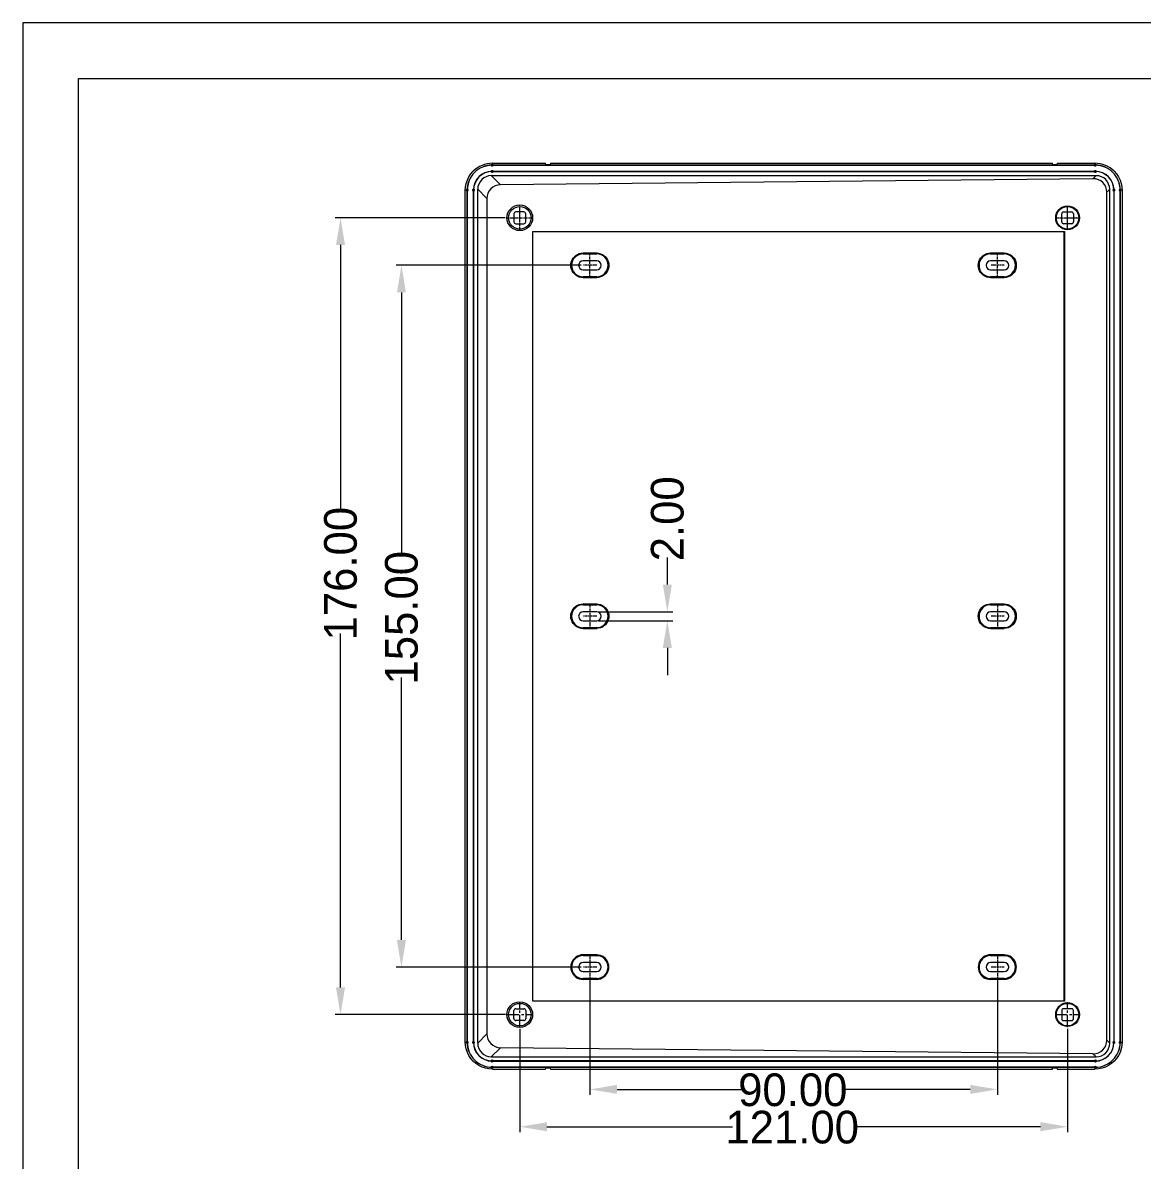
# Model space of a CAD drawing. Header units: millimetres. Extents: x 0 to 260, y 22 to 203.
# Drawn here: x 0.1 to 90.1, y 111.4 to 202.8 of the extents above; entities that cross this region are included whole.
import ezdxf

# ---------------------------------------------------------------- set-up
doc = ezdxf.new("R2010")
doc.units = ezdxf.units.MM

msp = doc.modelspace()

# ---------------------------------------------------------------- hatches: boundary and pattern name
h = msp.add_hatch(color=7)
edge = h.paths.add_edge_path()
edge.add_arc((37.84092, 191.339999), 0.126735, 0, 360)
h = msp.add_hatch(color=7)
edge = h.paths.add_edge_path()
edge.add_arc((86.313927, 191.339823), 0.126735, 0, 360)
h = msp.add_hatch(color=7)
edge = h.paths.add_edge_path()
edge.add_arc((37.838133, 190.835739), 0.131258, 0, 360)
h = msp.add_hatch(color=7)
edge = h.paths.add_edge_path()
edge.add_arc((86.316714, 190.835739), 0.131258, 0, 360)
h = msp.add_hatch(color=7)
edge = h.paths.add_edge_path()
edge.add_arc((35.841305, 189.340384), 0.126647, 0, 360)
h = msp.add_hatch(color=7)
edge = h.paths.add_edge_path()
edge.add_arc((36.345566, 189.343136), 0.128235, 0, 360)
h = msp.add_hatch(color=7)
edge = h.paths.add_edge_path()
edge.add_arc((87.809423, 189.343312), 0.128235, 0, 360)
h = msp.add_hatch(color=7)
edge = h.paths.add_edge_path()
edge.add_arc((88.313542, 189.340384), 0.126647, 0, 360)
at = {"true_color": 0xff00ff}
h = msp.add_hatch(color=6, dxfattribs=at)
h.dxf.hatch_style = 2
h.paths.add_polyline_path([(25.298717, 184.930486), (25.662431, 187.113122), (26.026498, 184.930486)])
h = msp.add_hatch(color=6, dxfattribs=at)
h.dxf.hatch_style = 2
h.paths.add_polyline_path([(30.19298, 181.110749), (30.556694, 183.293385), (30.920408, 181.110749)])
h = msp.add_hatch(color=6, dxfattribs=at)
h.dxf.hatch_style = 2
h.paths.add_polyline_path([(51.559989, 157.646017), (51.923703, 155.463381), (52.28777, 157.646017)])
h = msp.add_hatch(color=6, dxfattribs=at)
h.dxf.hatch_style = 2
h.paths.add_polyline_path([(51.559989, 152.552964), (51.923703, 154.735601), (52.28777, 152.552964)])
h = msp.add_hatch(color=6, dxfattribs=at)
h.dxf.hatch_style = 2
h.paths.add_polyline_path([(30.19298, 129.088233), (30.556694, 126.905597), (30.920408, 129.088233)])
h = msp.add_hatch(color=6, dxfattribs=at)
h.dxf.hatch_style = 2
h.paths.add_polyline_path([(25.298717, 125.268496), (25.662431, 123.08586), (26.026498, 125.268496)])
h = msp.add_hatch(color=7)
edge = h.paths.add_edge_path()
edge.add_arc((35.841305, 120.858598), 0.126647, 0, 360)
h = msp.add_hatch(color=7)
edge = h.paths.add_edge_path()
edge.add_arc((36.345424, 120.855669), 0.128235, 0, 360)
h = msp.add_hatch(color=7)
edge = h.paths.add_edge_path()
edge.add_arc((87.809317, 120.855846), 0.128235, 0, 360)
h = msp.add_hatch(color=7)
edge = h.paths.add_edge_path()
edge.add_arc((88.313578, 120.858598), 0.126647, 0, 360)
h = msp.add_hatch(color=7)
edge = h.paths.add_edge_path()
edge.add_arc((37.838133, 119.363243), 0.131258, 0, 360)
h = msp.add_hatch(color=7)
edge = h.paths.add_edge_path()
edge.add_arc((37.84092, 118.859159), 0.126735, 0, 360)
h = msp.add_hatch(color=7)
edge = h.paths.add_edge_path()
edge.add_arc((86.316714, 119.363243), 0.131258, 0, 360)
h = msp.add_hatch(color=7)
edge = h.paths.add_edge_path()
edge.add_arc((86.313927, 118.858982), 0.126735, 0, 360)
h = msp.add_hatch(color=6, dxfattribs=at)
h.dxf.hatch_style = 2
h.paths.add_polyline_path([(47.889407, 117.442439), (45.706771, 117.078725), (47.889407, 116.714658)])
h = msp.add_hatch(color=6, dxfattribs=at)
h.dxf.hatch_style = 2
h.paths.add_polyline_path([(76.26544, 117.442439), (78.448076, 117.078725), (76.26544, 116.714658)])
h = msp.add_hatch(color=6, dxfattribs=at)
h.dxf.hatch_style = 2
h.paths.add_polyline_path([(42.250642, 114.442275), (40.068006, 114.078561), (42.250642, 113.714495)])
h = msp.add_hatch(color=6, dxfattribs=at)
h.dxf.hatch_style = 2
h.paths.add_polyline_path([(81.904205, 114.442275), (84.086841, 114.078561), (81.904205, 113.714495)])

# ---------------------------------------------------------------- linework, layer by layer
at = {"color": 7, "lineweight": 0}
for points in [[(0.128058, 22.287794), (259.869517, 22.287794), (259.869517, 202.784781), (0.128058, 202.784781)], [(4.604456, 198.308031), (255.392767, 198.308031), (255.392767, 26.763839), (4.604456, 26.763839)]]:
    msp.add_lwpolyline(points, close=True, dxfattribs=at)
for points in [[(37.837639, 191.343174), (37.63316, 191.332853), (37.434595, 191.30256), (37.242951, 191.253298), (37.059229, 191.186072), (36.884436, 191.101886), (36.719574, 191.001744), (36.565648, 190.886649), (36.423662, 190.757607), (36.294619, 190.615621), (36.179525, 190.461695), (36.079383, 190.296833), (35.995197, 190.122039), (35.927971, 189.938318), (35.878709, 189.746674), (35.848416, 189.548109), (35.838095, 189.34363)], [(37.844024, 191.336648), (37.639607, 191.326331), (37.441096, 191.296049), (37.249497, 191.246807), (37.065813, 191.179607), (36.891049, 191.095452), (36.726207, 190.995348), (36.572294, 190.880296), (36.430312, 190.751301), (36.301265, 190.609367), (36.186158, 190.455496), (36.085995, 190.290692), (36.00178, 190.115959), (35.934517, 189.932301), (35.88521, 189.740721), (35.854863, 189.542222), (35.84448, 189.337809)], [(37.870201, 191.490812), (37.654605, 191.48016), (37.442689, 191.448594), (37.235883, 191.396696), (37.035617, 191.32505), (36.843321, 191.234238), (36.660426, 191.124843), (36.488363, 190.997448), (36.328562, 190.852637)], [(86.313927, 191.343174), (37.840849, 191.343174)], [(37.84092, 191.336648), (86.313998, 191.336648)], [(37.870201, 191.490812), (42.140223, 191.490812)], [(42.158849, 191.381592), (42.140505, 191.490953)], [(42.513179, 191.381592), (42.158991, 191.381592)], [(42.531594, 191.490812), (42.51325, 191.381451)], [(42.531594, 191.490812), (82.860444, 191.490812)], [(82.879001, 191.381592), (82.860656, 191.490953)], [(83.233331, 191.381592), (82.879142, 191.381592)], [(83.251781, 191.490812), (83.233436, 191.381451)], [(83.251781, 191.490812), (86.284611, 191.490812)], [(87.826321, 190.852778), (87.666519, 190.997488), (87.494456, 191.124836), (87.311562, 191.234224), (87.119266, 191.325059), (86.919, 191.396745), (86.712193, 191.448686), (86.500277, 191.480287), (86.284682, 191.490953)], [(88.310367, 189.33728), (88.300046, 189.541639), (88.269754, 189.740106), (88.220496, 189.931674), (88.153276, 190.115337), (88.069101, 190.290088), (87.968974, 190.454923), (87.853902, 190.608834), (87.724888, 190.750816), (87.58294, 190.879862), (87.42906, 190.994967), (87.264255, 191.095123), (87.08953, 191.179325), (86.90589, 191.246568), (86.714339, 191.295843), (86.515884, 191.326147), (86.311528, 191.336471)], [(88.316752, 189.343489), (88.306432, 189.548026), (88.276138, 189.746634), (88.226877, 189.938308), (88.159651, 190.122047), (88.075464, 190.296848), (87.975322, 190.461709), (87.860228, 190.615626), (87.731185, 190.757598), (87.589199, 190.886622), (87.435273, 191.001696), (87.270411, 191.101816), (87.095618, 191.185981), (86.911897, 191.253187), (86.720252, 191.302433), (86.521688, 191.332716), (86.317208, 191.343033)], [(35.690492, 189.307999), (35.708969, 189.593044), (35.764223, 189.873855), (35.855725, 190.144347), (35.981887, 190.400552), (36.140593, 190.638192), (36.328667, 190.852813)], [(37.831642, 190.842089), (37.530918, 190.81177), (37.250815, 190.724818), (36.997336, 190.587239), (36.776484, 190.405041), (36.59426, 190.18423), (36.456669, 189.930814), (36.369712, 189.650799), (36.339392, 189.350191)], [(37.844377, 190.82953), (37.543537, 190.799209), (37.263347, 190.712248), (37.009805, 190.574643), (36.78891, 190.392394), (36.606661, 190.171499), (36.469057, 189.917957), (36.382095, 189.637767), (36.351774, 189.336927)], [(37.78063, 190.497919), (37.559377, 190.475649), (37.353367, 190.411769), (37.166993, 190.310674), (37.004651, 190.176759), (36.870736, 190.014417), (36.769641, 189.828043), (36.705761, 189.622033), (36.683491, 189.40078)], [(37.78063, 190.497919), (38.509822, 189.768727)], [(37.78063, 190.497919), (86.374358, 190.497919)], [(86.323064, 190.842089), (37.831642, 190.842089)], [(37.844377, 190.82953), (86.310399, 190.82953)], [(86.127026, 190.250586), (38.509787, 189.768692)], [(86.127026, 190.250586), (86.374323, 190.497883)], [(87.235489, 189.164524), (87.21298, 189.385554), (87.148419, 189.590923), (87.046254, 189.776282), (86.910933, 189.937284), (86.746905, 190.069579), (86.558618, 190.168817), (86.350521, 190.230649), (86.127061, 190.250727)], [(87.803073, 189.336927), (87.772767, 189.637767), (87.68584, 189.917957), (87.548279, 190.171499), (87.366069, 190.392394), (87.145197, 190.574643), (86.891649, 190.712248), (86.611411, 190.799209), (86.31047, 190.82953)], [(87.815667, 189.349521), (87.785363, 189.650246), (87.698446, 189.930353), (87.56091, 190.183845), (87.378752, 190.404724), (87.157964, 190.586989), (86.904541, 190.724643), (86.624478, 190.811688), (86.32377, 190.842124)], [(87.471497, 189.400674), (87.449227, 189.621927), (87.385348, 189.827937), (87.284253, 190.014311), (87.150337, 190.176653), (86.987995, 190.310568), (86.801622, 190.411663), (86.595611, 190.475543), (86.374358, 190.497813)], [(87.826321, 190.852778), (88.014087, 190.638157), (88.172749, 190.400517), (88.299087, 190.144312), (88.390765, 189.873819), (88.446019, 189.593008), (88.464496, 189.307964)], [(35.690492, 120.887878), (35.690492, 189.311245)], [(35.83813, 189.340384), (35.83813, 120.858456)], [(35.84448, 120.858598), (35.84448, 189.340525)], [(36.339216, 189.343136), (36.339216, 120.855564)], [(36.351774, 120.855669), (36.351774, 189.343242)], [(36.683386, 120.798308), (36.683386, 189.400533)], [(37.423549, 188.660476), (36.683421, 189.400603)], [(38.509787, 189.768762), (38.290725, 189.744199), (38.086762, 189.67822), (37.902245, 189.575248), (37.741525, 189.439709), (37.608949, 189.276024), (37.508868, 189.088618), (37.44563, 188.881913), (37.423584, 188.660334)], [(87.471497, 189.400674), (87.235489, 189.164666)], [(87.471497, 120.798308), (87.471497, 189.400533)], [(87.803073, 189.343312), (87.803073, 120.85574)], [(87.815667, 120.855846), (87.815667, 189.343418)], [(88.310367, 189.340384), (88.310367, 120.858456)], [(88.316752, 120.858598), (88.316752, 189.340525)], [(88.464355, 189.311104), (88.464355, 120.887737)], [(37.423549, 188.660476), (37.423549, 121.538506)], [(87.235489, 121.034457), (87.235489, 189.164666)], [(39.595672, 187.441628), (39.594261, 186.786873)], [(39.741087, 187.586832), (39.684444, 187.575377), (39.638252, 187.544146), (39.607142, 187.497832), (39.595743, 187.441134)], [(40.39616, 187.585632), (39.741404, 187.586691)], [(40.54154, 187.440076), (40.530085, 187.496774), (40.498854, 187.543087), (40.452541, 187.574319), (40.395842, 187.585773)], [(40.540164, 186.784968), (40.541575, 187.439723)], [(83.758899, 187.585632), (83.702201, 187.574178), (83.655888, 187.542946), (83.624656, 187.496633), (83.613202, 187.439935)], [(83.614719, 186.785321), (83.613308, 187.440076)], [(83.758899, 187.585632), (84.413654, 187.586691)], [(84.559175, 187.441276), (84.547727, 187.497974), (84.516533, 187.544287), (84.470325, 187.575519), (84.413831, 187.586973)], [(84.559175, 187.441276), (84.560586, 186.78652)], [(39.594296, 186.78652), (39.60575, 186.729822), (39.636982, 186.683509), (39.683295, 186.652277), (39.739993, 186.640823)], [(39.739676, 186.640964), (40.394431, 186.639906)], [(40.394784, 186.639764), (40.451427, 186.651219), (40.497619, 186.682451), (40.528729, 186.728764), (40.540129, 186.785462)], [(83.614719, 186.785321), (83.626167, 186.728623), (83.657361, 186.682309), (83.703569, 186.651078), (83.760063, 186.639623)], [(84.414995, 186.640964), (83.760239, 186.639906)], [(84.414995, 186.640964), (84.471693, 186.652418), (84.518006, 186.68365), (84.549238, 186.729963), (84.560692, 186.786661)], [(41.10669, 186.021909), (83.825962, 186.021909)], [(41.10669, 124.177072), (41.10669, 186.021839)], [(83.791425, 186.021909), (83.791425, 124.177143)], [(83.825891, 186.021909), (83.825891, 124.177143)], [(45.152275, 182.308429), (44.998684, 182.319321), (44.848533, 182.354291), (44.703541, 182.414483), (44.570191, 182.497166), (44.453246, 182.597928), (44.353233, 182.715888), (44.273329, 182.847209), (44.214591, 182.989643), (44.178696, 183.139486), (44.166614, 183.293032), (44.17852, 183.446358), (44.214239, 183.595716), (44.272447, 183.737841), (44.351822, 183.869118), (44.451526, 183.987431), (44.568428, 184.088546), (44.702263, 184.171758), (44.847475, 184.232479), (44.998287, 184.267625), (45.152275, 184.278693)], [(45.161059, 184.216499), (44.974904, 184.199023), (44.801259, 184.146412), (44.643869, 184.062356), (44.50648, 183.950548), (44.392837, 183.81468), (44.306686, 183.658443), (44.251773, 183.485529), (44.231842, 183.299629), (44.249318, 183.11359), (44.301929, 182.940027), (44.385985, 182.782687), (44.497793, 182.645315), (44.633661, 182.531655), (44.789898, 182.445455), (44.962812, 182.390459), (45.148712, 182.370412), (45.161059, 182.370412)], [(46.252483, 184.27386), (45.160988, 184.281269)], [(45.161059, 184.216499), (45.161059, 184.281057)], [(45.161059, 184.216499), (46.252553, 184.20909)], [(46.243699, 184.276436), (46.403551, 184.262148), (46.559435, 184.222461), (46.701163, 184.16143), (46.831779, 184.079233), (46.946432, 183.979397), (47.044151, 183.862627), (47.122159, 183.732849), (47.179265, 183.592752), (47.214367, 183.445203), (47.226185, 183.293949), (47.214587, 183.143181), (47.179971, 182.995852), (47.123041, 182.855932), (47.04521, 182.72633), (46.947843, 182.609296), (46.833543, 182.508666), (46.70253, 182.426292), (46.56014, 182.365086), (46.403772, 182.325089), (46.243699, 182.310758)], [(46.252483, 184.27386), (46.252483, 184.208949)], [(46.252483, 182.377856), (46.436834, 182.397743), (46.608303, 182.452287), (46.763236, 182.537778), (46.897978, 182.650509), (47.008874, 182.786772), (47.09227, 182.942857), (47.144512, 183.115058), (47.161944, 183.299664), (47.142385, 183.482438), (47.088748, 183.652657), (47.004626, 183.806728), (46.893612, 183.941059), (46.759298, 184.052056), (46.605277, 184.136128), (46.435141, 184.189682), (46.252483, 184.209126)], [(77.893792, 182.308429), (77.740201, 182.319454), (77.59005, 182.354291), (77.445059, 182.414483), (77.311709, 182.497166), (77.19463, 182.59806), (77.09475, 182.715888), (77.014714, 182.847342), (76.956109, 182.989643), (76.920213, 183.139486), (76.908131, 183.293032), (76.919993, 183.446358), (76.955403, 183.595716), (77.013744, 183.737841), (77.092986, 183.869118), (77.192867, 183.987299), (77.309945, 184.088546), (77.443647, 184.171758), (77.588992, 184.232479), (77.739672, 184.267625), (77.893792, 184.278693)], [(77.9024, 184.216499), (77.716259, 184.199023), (77.542649, 184.146412), (77.385303, 184.062356), (77.247953, 183.950548), (77.134333, 183.81468), (77.048176, 183.658443), (76.993215, 183.485529), (76.973183, 183.299629), (76.990659, 183.113591), (77.04327, 182.940033), (77.127326, 182.782706), (77.239133, 182.645359), (77.375002, 182.531741), (77.531239, 182.445604), (77.704153, 182.390695), (77.890052, 182.370765), (77.9024, 182.370765)], [(78.993788, 184.273684), (77.902294, 184.281092)], [(77.9024, 184.216499), (77.9024, 184.281057)], [(77.9024, 184.216499), (78.993894, 184.20909)], [(78.985004, 184.276259), (79.144857, 184.261972), (79.30074, 184.222284), (79.442733, 184.161298), (79.573085, 184.079409), (79.687737, 183.979308), (79.785457, 183.862804), (79.863465, 183.732893), (79.920571, 183.592929), (79.955672, 183.445071), (79.96749, 183.293773), (79.955893, 183.143005), (79.921276, 182.995676), (79.864391, 182.855755), (79.786868, 182.726154), (79.689325, 182.609428), (79.574849, 182.508842), (79.443836, 182.426292), (79.301446, 182.364909), (79.145342, 182.324913), (78.985004, 182.310581)], [(78.993788, 184.273684), (78.993788, 184.209126)], [(78.993788, 182.377856), (79.178241, 182.397743), (79.349758, 182.452287), (79.504697, 182.537778), (79.639416, 182.650509), (79.750273, 182.786772), (79.833625, 182.942857), (79.885832, 183.115058), (79.903249, 183.299664), (79.883705, 183.482424), (79.830103, 183.652608), (79.746025, 183.806635), (79.63505, 183.940926), (79.500759, 184.051901), (79.346731, 184.135979), (79.176548, 184.189581), (78.993788, 184.209126)], [(45.161059, 183.657346), (45.019397, 183.628743), (44.903796, 183.550763), (44.825898, 183.435145), (44.797345, 183.293632), (44.825898, 183.151914), (44.903796, 183.036192), (45.019397, 182.958173), (45.161059, 182.929565)], [(46.252483, 183.657346), (45.160988, 183.657346)], [(45.161059, 182.929742), (46.252553, 182.929742)], [(46.252483, 182.929742), (46.393996, 182.958295), (46.509614, 183.036192), (46.587594, 183.151793), (46.616197, 183.293456), (46.587594, 183.435173), (46.509614, 183.550895), (46.393996, 183.628914), (46.252483, 183.657522)], [(77.9024, 183.657346), (77.760886, 183.628743), (77.645269, 183.550763), (77.567288, 183.435145), (77.538686, 183.293632), (77.567288, 183.151914), (77.645269, 183.036192), (77.760886, 182.958173), (77.9024, 182.929565)], [(78.993788, 183.657346), (77.902294, 183.657346)], [(77.9024, 182.929742), (78.993894, 182.929742)], [(78.993788, 182.929742), (79.135451, 182.958295), (79.251052, 183.036192), (79.328949, 183.151793), (79.357502, 183.293456), (79.328949, 183.435173), (79.251052, 183.550895), (79.135451, 183.628914), (78.993788, 183.657522)], [(46.252483, 182.377856), (45.160988, 182.370448)], [(45.161059, 182.305854), (45.161059, 182.370412)], [(45.161059, 182.305854), (46.252553, 182.313263)], [(46.252483, 182.377856), (46.252483, 182.313298)], [(78.993788, 182.377856), (77.902294, 182.370448)], [(77.9024, 182.305854), (77.9024, 182.370765)], [(77.9024, 182.305854), (78.993894, 182.313263)], [(78.993788, 182.377856), (78.993788, 182.313298)], [(45.152275, 154.114288), (44.998684, 154.125357), (44.848533, 154.160502), (44.703541, 154.220386), (44.570191, 154.303024), (44.453246, 154.403919), (44.353233, 154.521747), (44.273329, 154.6532), (44.214591, 154.795502), (44.178696, 154.945389), (44.166614, 155.099244), (44.17852, 155.252305), (44.214239, 155.401927), (44.272447, 155.543744), (44.351822, 155.674977), (44.451526, 155.793334), (44.568428, 155.894758), (44.702263, 155.977925), (44.847475, 156.038338), (44.998287, 156.073484), (45.152275, 156.084552)], [(45.161059, 156.022534), (44.974904, 156.005058), (44.801259, 155.952447), (44.643869, 155.868391), (44.50648, 155.756584), (44.392837, 155.620715), (44.306686, 155.464478), (44.251773, 155.291564), (44.231842, 155.105664), (44.249318, 154.919524), (44.301929, 154.745914), (44.385985, 154.588567), (44.497793, 154.451218), (44.633661, 154.337598), (44.789898, 154.251441), (44.962812, 154.19648), (45.148712, 154.176448), (45.161059, 154.176448)], [(45.161059, 155.463205), (45.019397, 155.434652), (44.903796, 155.356754), (44.825898, 155.241153), (44.797345, 155.099491), (44.825898, 154.957829), (44.903796, 154.842228), (45.019397, 154.76433), (45.161059, 154.735777)], [(46.252483, 156.079896), (45.160988, 156.087304)], [(46.252483, 155.463205), (45.160988, 155.463205)], [(45.161059, 156.022534), (45.161059, 156.087092)], [(45.161059, 156.022534), (46.252553, 156.015126)], [(46.243699, 156.082294), (46.403551, 156.068007), (46.559435, 156.028319), (46.701163, 155.967333), (46.831779, 155.885444), (46.946432, 155.785344), (47.044151, 155.668839), (47.122159, 155.538928), (47.179265, 155.398964), (47.214367, 155.251106), (47.226185, 155.099808), (47.214587, 154.94904), (47.179971, 154.801711), (47.123041, 154.661791), (47.04521, 154.532189), (46.947843, 154.415331), (46.833543, 154.314878), (46.70253, 154.232195), (46.56014, 154.170944), (46.403772, 154.130948), (46.243699, 154.116617)], [(46.252483, 156.079896), (46.252483, 156.014984)], [(46.252483, 154.183856), (46.436834, 154.203743), (46.608303, 154.258287), (46.763236, 154.343778), (46.897978, 154.456509), (47.008874, 154.592772), (47.09227, 154.748857), (47.144512, 154.921058), (47.161944, 155.105664), (47.142385, 155.288424), (47.088748, 155.458608), (47.004626, 155.612635), (46.893612, 155.746926), (46.759298, 155.857901), (46.605277, 155.941979), (46.435141, 155.995581), (46.252483, 156.015126)], [(46.252483, 154.735777), (46.393996, 154.76433), (46.509614, 154.842228), (46.587594, 154.957829), (46.616197, 155.099491), (46.587594, 155.241153), (46.509614, 155.356754), (46.393996, 155.434652), (46.252483, 155.463205)], [(77.893792, 154.114465), (77.740201, 154.125357), (77.59005, 154.160326), (77.445059, 154.220519), (77.311709, 154.303201), (77.19463, 154.403963), (77.09475, 154.521923), (77.014714, 154.653245), (76.956109, 154.795679), (76.920213, 154.945521), (76.908131, 155.099067), (76.919993, 155.252394), (76.955403, 155.401751), (77.013744, 155.543876), (77.092986, 155.675154), (77.192867, 155.793334), (77.309945, 155.894581), (77.443647, 155.977749), (77.588992, 156.038162), (77.739672, 156.07344), (77.893792, 156.084376)], [(77.9024, 156.022358), (77.716259, 156.004897), (77.542649, 155.952326), (77.385303, 155.868327), (77.247953, 155.756584), (77.134333, 155.62078), (77.048176, 155.464599), (76.993215, 155.291725), (76.973183, 155.105841), (76.990659, 154.9197), (77.04327, 154.74609), (77.127326, 154.588744), (77.239133, 154.451394), (77.375002, 154.337774), (77.531239, 154.251617), (77.704153, 154.196656), (77.890052, 154.176624), (77.9024, 154.176624)], [(77.9024, 155.463205), (77.760886, 155.434652), (77.645269, 155.356754), (77.567288, 155.241153), (77.538686, 155.099491), (77.567288, 154.957829), (77.645269, 154.842228), (77.760886, 154.76433), (77.9024, 154.735777)], [(78.993788, 156.079719), (77.902294, 156.087127)], [(78.993788, 155.463205), (77.902294, 155.463205)], [(77.9024, 156.022358), (77.9024, 156.087269)], [(77.9024, 156.022358), (78.993894, 156.014949)], [(78.985004, 156.082294), (79.144857, 156.068007), (79.30074, 156.028319), (79.442733, 155.967333), (79.573085, 155.885444), (79.687737, 155.785344), (79.785457, 155.668839), (79.863465, 155.538928), (79.920571, 155.398964), (79.955672, 155.251106), (79.96749, 155.099808), (79.955893, 154.94904), (79.921276, 154.801711), (79.864391, 154.661791), (79.786868, 154.532189), (79.689325, 154.415464), (79.574849, 154.314878), (79.443836, 154.232195), (79.301446, 154.170944), (79.145342, 154.130948), (78.985004, 154.116617)], [(78.993788, 156.079719), (78.993788, 156.015161)], [(78.993788, 154.183856), (79.178241, 154.203743), (79.349758, 154.258287), (79.504697, 154.343778), (79.639416, 154.456509), (79.750273, 154.592772), (79.833625, 154.748857), (79.885832, 154.921058), (79.903249, 155.105664), (79.883705, 155.288424), (79.830103, 155.458608), (79.746025, 155.612635), (79.63505, 155.746926), (79.500759, 155.857901), (79.346731, 155.941979), (79.176548, 155.995581), (78.993788, 156.015126)], [(78.993788, 154.735777), (79.135451, 154.76433), (79.251052, 154.842228), (79.328949, 154.957829), (79.357502, 155.099491), (79.328949, 155.241153), (79.251052, 155.356754), (79.135451, 155.434652), (78.993788, 155.463205)], [(45.161059, 154.735777), (46.252553, 154.735777)], [(77.9024, 154.735777), (78.993894, 154.735777)], [(46.252483, 154.183856), (45.160988, 154.176448)], [(45.161059, 154.111854), (45.161059, 154.176413)], [(45.161059, 154.111854), (46.252553, 154.119262)], [(46.252483, 154.183856), (46.252483, 154.118945)], [(78.993788, 154.183856), (77.902294, 154.176448)], [(77.9024, 154.111854), (77.9024, 154.176765)], [(77.9024, 154.111854), (78.993894, 154.119262)], [(78.993788, 154.183856), (78.993788, 154.119298)], [(45.152275, 127.890729), (45.00058, 127.879837), (44.852061, 127.845926), (44.707334, 127.786306), (44.573719, 127.704462), (44.455715, 127.603523), (44.354644, 127.485387), (44.273902, 127.353007), (44.214591, 127.209515), (44.178696, 127.05932), (44.166614, 126.90542), (44.178696, 126.751741), (44.214591, 126.602031), (44.273241, 126.459245), (44.353586, 126.32757), (44.454128, 126.209213), (44.571603, 126.10779), (44.705614, 126.02546), (44.851003, 125.96562), (44.999919, 125.931136), (45.152275, 125.920465)], [(45.161059, 127.828534), (44.974904, 127.810957), (44.801259, 127.758298), (44.643869, 127.674236), (44.50648, 127.562451), (44.392837, 127.426622), (44.306686, 127.270428), (44.251773, 127.097549), (44.231842, 126.911664), (44.249318, 126.725524), (44.301929, 126.551914), (44.385985, 126.394567), (44.497793, 126.257218), (44.633661, 126.143598), (44.789898, 126.057441), (44.962812, 126.00248), (45.148712, 125.982448), (45.161059, 125.982448)], [(45.161059, 127.26924), (45.019397, 127.240687), (44.903796, 127.162789), (44.825898, 127.047188), (44.797345, 126.905526), (44.825898, 126.763809), (44.903796, 126.648087), (45.019397, 126.570068), (45.161059, 126.541459)], [(46.252483, 127.885719), (45.160988, 127.893127)], [(46.252483, 127.26924), (45.160988, 127.26924)], [(45.161059, 127.828534), (45.161059, 127.893092)], [(45.161059, 127.828534), (46.252553, 127.821126)], [(47.22622, 126.90542), (47.214402, 127.056894), (47.179301, 127.204929), (47.121445, 127.346172), (47.042423, 127.476567), (46.943998, 127.593557), (46.828639, 127.693879), (46.698244, 127.774885), (46.557001, 127.83499), (46.402219, 127.874192), (46.243734, 127.888259)], [(46.252483, 127.885719), (46.252483, 127.821161)], [(46.252483, 125.989891), (46.436834, 126.009779), (46.608303, 126.064322), (46.763236, 126.149813), (46.897978, 126.262545), (47.008874, 126.398807), (47.09227, 126.554893), (47.144512, 126.727093), (47.161944, 126.9117), (47.142385, 127.094459), (47.088748, 127.264643), (47.004626, 127.41867), (46.893612, 127.552962), (46.759298, 127.663936), (46.605277, 127.748015), (46.435141, 127.801616), (46.252483, 127.821161)], [(46.252483, 126.541636), (46.393996, 126.570238), (46.509614, 126.648219), (46.587594, 126.763836), (46.616197, 126.90535), (46.587594, 127.047067), (46.509614, 127.162789), (46.393996, 127.240808), (46.252483, 127.269416)], [(77.893792, 127.890552), (77.742098, 127.879925), (77.593578, 127.845749), (77.448586, 127.786395), (77.315236, 127.704286), (77.1971, 127.603347), (77.096161, 127.485211), (77.015419, 127.353007), (76.956109, 127.209691), (76.920213, 127.05932), (76.908131, 126.905244), (76.920213, 126.75183), (76.956109, 126.601855), (77.014714, 126.4592), (77.09475, 126.327394), (77.195601, 126.209213), (77.31312, 126.107966), (77.446999, 126.02546), (77.59252, 125.965444), (77.741436, 125.931092), (77.893792, 125.920288)], [(77.9024, 127.828357), (77.716259, 127.810896), (77.542649, 127.75832), (77.385303, 127.674308), (77.247953, 127.562539), (77.134333, 127.426694), (77.048176, 127.27045), (76.993215, 127.097489), (76.973183, 126.911488), (76.990659, 126.725449), (77.04327, 126.551892), (77.127326, 126.394565), (77.239133, 126.257218), (77.375002, 126.1436), (77.531239, 126.057463), (77.704153, 126.002554), (77.890052, 125.982624), (77.9024, 125.982624)], [(77.9024, 127.26924), (77.760886, 127.240687), (77.645269, 127.162789), (77.567288, 127.047188), (77.538686, 126.905526), (77.567288, 126.763809), (77.645269, 126.648087), (77.760886, 126.570068), (77.9024, 126.541459)], [(78.993788, 127.885719), (77.902294, 127.893127)], [(78.993788, 127.26924), (77.902294, 127.26924)], [(77.9024, 127.828357), (77.9024, 127.893269)], [(77.9024, 127.828357), (78.993894, 127.820949)], [(79.967561, 126.90542), (79.955743, 127.056894), (79.920641, 127.204929), (79.862918, 127.34604), (79.783764, 127.476567), (79.685339, 127.593557), (79.56998, 127.693879), (79.439717, 127.774885), (79.298341, 127.83499), (79.14356, 127.874192), (78.985075, 127.888259)], [(78.993788, 127.885719), (78.993788, 127.821161)], [(78.993788, 125.989891), (79.178241, 126.009779), (79.349758, 126.064322), (79.504697, 126.149813), (79.639416, 126.262545), (79.750273, 126.398807), (79.833625, 126.554893), (79.885832, 126.727093), (79.903249, 126.9117), (79.883705, 127.094459), (79.830103, 127.264643), (79.746025, 127.41867), (79.63505, 127.552962), (79.500759, 127.663936), (79.346731, 127.748015), (79.176548, 127.801616), (78.993788, 127.821161)], [(78.993788, 126.541636), (79.135451, 126.570238), (79.251052, 126.648219), (79.328949, 126.763836), (79.357502, 126.90535), (79.328949, 127.047067), (79.251052, 127.162789), (79.135451, 127.240808), (78.993788, 127.269416)], [(45.161059, 126.541636), (46.252553, 126.541636)], [(46.243699, 125.922546), (46.401831, 125.936569), (46.55626, 125.975463), (46.697812, 126.035744), (46.828251, 126.116927), (46.944139, 126.217424), (47.043093, 126.334591), (47.121939, 126.465471), (47.179618, 126.606935), (47.214411, 126.754572), (47.226185, 126.905385)], [(77.9024, 126.541636), (78.993894, 126.541636)], [(78.985004, 125.922722), (79.143269, 125.936745), (79.297565, 125.975639), (79.439117, 126.035788), (79.569557, 126.117103), (79.685577, 126.217468), (79.784399, 126.334767), (79.863244, 126.465471), (79.920924, 126.606759), (79.955716, 126.754572), (79.96749, 126.905561)], [(46.252483, 125.989891), (45.160988, 125.982483)], [(45.161059, 125.917889), (45.161059, 125.982448)], [(45.161059, 125.917889), (46.252553, 125.925298)], [(46.252483, 125.989891), (46.252483, 125.92498)], [(78.993788, 125.989891), (77.902294, 125.982483)], [(77.9024, 125.917889), (77.9024, 125.982448)], [(77.9024, 125.917889), (78.993894, 125.925298)], [(78.993788, 125.989891), (78.993788, 125.925333)], [(39.594296, 122.758906), (39.595707, 123.413661)], [(39.741087, 123.559217), (39.684444, 123.547763), (39.638252, 123.516531), (39.607142, 123.470218), (39.595743, 123.41352)], [(39.741087, 123.559217), (40.395842, 123.558159)], [(40.54154, 123.412462), (40.530085, 123.46916), (40.498854, 123.515473), (40.452541, 123.546705), (40.395842, 123.558159)], [(40.54154, 123.412462), (40.540129, 122.757706)], [(83.825891, 124.177072), (41.106619, 124.177072)], [(83.758899, 123.558018), (83.702201, 123.546564), (83.655888, 123.515332), (83.624656, 123.469019), (83.613202, 123.412321)], [(83.613343, 123.412109), (83.614754, 122.757353)], [(84.413443, 123.559217), (83.758687, 123.558159)], [(84.559175, 123.413661), (84.547727, 123.470359), (84.516533, 123.516672), (84.470325, 123.547904), (84.413831, 123.559358)], [(84.560551, 122.759082), (84.55914, 123.413838)], [(39.594296, 122.758906), (39.60575, 122.702208), (39.636982, 122.655894), (39.683295, 122.624663), (39.739993, 122.613208)], [(40.394784, 122.61215), (39.740029, 122.613208)], [(40.394784, 122.61215), (40.451427, 122.623599), (40.497619, 122.654792), (40.528729, 122.701), (40.540129, 122.757494)], [(83.614719, 122.757706), (83.626167, 122.701008), (83.657361, 122.654695), (83.703569, 122.623463), (83.760063, 122.612009)], [(83.760451, 122.61215), (84.415207, 122.613208)], [(84.414995, 122.613349), (84.471693, 122.624804), (84.518006, 122.656036), (84.549238, 122.702349), (84.560692, 122.759047)], [(37.873305, 118.70817), (37.585659, 118.726955), (37.302511, 118.783312), (37.031224, 118.875872), (36.774755, 119.003092), (36.538306, 119.161842), (36.324611, 119.350226), (36.137771, 119.564406), (35.980299, 119.801076), (35.854975, 120.056222), (35.764047, 120.325656), (35.708969, 120.606114), (35.690669, 120.890806)], [(35.83813, 120.855493), (35.848451, 120.650955), (35.878744, 120.452348), (35.928006, 120.260674), (35.995232, 120.076935), (36.079418, 119.902134), (36.17956, 119.737273), (36.294655, 119.583355), (36.423697, 119.441383), (36.565683, 119.312359), (36.719609, 119.197286), (36.884471, 119.097166), (37.059265, 119.013001), (37.242986, 118.945794), (37.434631, 118.896548), (37.633195, 118.866266), (37.837674, 118.855949)], [(35.84448, 120.861702), (35.854801, 120.657343), (35.885093, 120.458876), (35.934351, 120.267308), (36.001571, 120.083645), (36.085746, 119.908893), (36.185873, 119.744059), (36.300946, 119.590147), (36.429959, 119.448165), (36.571908, 119.319119), (36.725787, 119.204015), (36.890592, 119.103859), (37.065317, 119.019656), (37.248957, 118.952414), (37.440508, 118.903138), (37.638963, 118.872835), (37.843319, 118.86251)], [(36.339216, 120.849461), (36.36952, 120.548736), (36.456437, 120.268628), (36.593972, 120.015136), (36.776131, 119.794258), (36.996919, 119.611993), (37.250341, 119.474338), (37.530404, 119.387294), (37.831113, 119.356858)], [(36.351774, 120.862055), (36.382095, 120.561215), (36.469057, 120.281024), (36.606661, 120.027482), (36.78891, 119.806588), (37.009805, 119.624339), (37.263347, 119.486734), (37.543537, 119.399772), (37.844377, 119.369452)], [(36.683386, 120.798308), (37.423513, 121.538436)], [(36.683386, 120.798308), (36.705655, 120.577055), (36.769535, 120.371044), (36.87063, 120.184671), (37.004546, 120.022329), (37.166887, 119.888413), (37.353261, 119.787318), (37.559271, 119.723439), (37.780524, 119.701169)], [(37.423549, 121.538506), (37.445594, 121.317029), (37.508833, 121.110372), (37.608914, 120.922972), (37.74149, 120.759264), (37.90221, 120.623685), (38.086727, 120.520671), (38.29069, 120.454656), (38.509751, 120.430078)], [(86.127026, 119.948396), (86.350485, 119.968358), (86.558583, 120.030108), (86.74687, 120.129296), (86.910898, 120.261574), (87.046218, 120.422592), (87.148383, 120.608002), (87.212944, 120.813454), (87.235453, 121.034598)], [(88.464355, 120.890982), (88.445922, 120.605982), (88.390977, 120.32548), (88.299343, 120.055164), (88.173313, 119.799135), (88.015092, 119.561672), (87.827238, 119.347227), (87.612705, 119.15902), (87.375682, 119.000446), (87.119963, 118.87424), (86.849691, 118.78243), (86.569365, 118.727), (86.284541, 118.708346)], [(86.310505, 119.369452), (86.611447, 119.399772), (86.891685, 119.486734), (87.145233, 119.624339), (87.366105, 119.806588), (87.548314, 120.027482), (87.685876, 120.281024), (87.772802, 120.561215), (87.803108, 120.862055)], [(86.310823, 118.862334), (86.51524, 118.872651), (86.713751, 118.902932), (86.90535, 118.952175), (87.089034, 119.019375), (87.263799, 119.103529), (87.42864, 119.203634), (87.582554, 119.318686), (87.724536, 119.44768), (87.853582, 119.589615), (87.968689, 119.743486), (88.068852, 119.90829), (88.153067, 120.083022), (88.22033, 120.26668), (88.269637, 120.458261), (88.299984, 120.656759), (88.310367, 120.861173)], [(86.317208, 118.855807), (86.521688, 118.866128), (86.720252, 118.896422), (86.911897, 118.945683), (87.095618, 119.012909), (87.270411, 119.097096), (87.435273, 119.197238), (87.589199, 119.312332), (87.731185, 119.441375), (87.860228, 119.583361), (87.975322, 119.737287), (88.075464, 119.902149), (88.159651, 120.076942), (88.226877, 120.260663), (88.276138, 120.452308), (88.306432, 120.650872), (88.316752, 120.855352)], [(86.323241, 119.356893), (86.623964, 119.387212), (86.904067, 119.474164), (87.157546, 119.611743), (87.378399, 119.793941), (87.560622, 120.014751), (87.698214, 120.268168), (87.785171, 120.548183), (87.815491, 120.84879)], [(86.374217, 119.701063), (86.59547, 119.723333), (86.80148, 119.787212), (86.987854, 119.888307), (87.150196, 120.022223), (87.284111, 120.184565), (87.385206, 120.370938), (87.449086, 120.576949), (87.471356, 120.798202)], [(87.235489, 121.034457), (87.471497, 120.798449)], [(38.509787, 120.430219), (37.780595, 119.701028)], [(86.127026, 119.948396), (38.509787, 120.43029)], [(86.374217, 119.701063), (86.12692, 119.94836)], [(37.78063, 119.701063), (86.374358, 119.701063)], [(37.831783, 119.356893), (86.323205, 119.356893)], [(86.313927, 118.862334), (37.840849, 118.862334)], [(37.84092, 118.855807), (86.313998, 118.855807)], [(86.310505, 119.369452), (37.844483, 119.369452)], [(37.873305, 118.70817), (42.140505, 118.70817)], [(42.140399, 118.70817), (42.158744, 118.817531)], [(42.158849, 118.81739), (42.513038, 118.81739)], [(42.513179, 118.81739), (42.531524, 118.708029)], [(42.531594, 118.70817), (82.860444, 118.70817)], [(82.860586, 118.70817), (82.87893, 118.817531)], [(82.879001, 118.81739), (83.233189, 118.81739)], [(83.233331, 118.81739), (83.251675, 118.708029)], [(83.251781, 118.70817), (86.284611, 118.70817)]]:
    msp.add_lwpolyline(points, dxfattribs=at)
at = {"color": 1, "lineweight": 0, "true_color": 0xff0000}
for points in [[(40.066101, 188.076099), (40.066101, 188.119491)], [(40.066101, 187.816102), (40.066101, 188.032707)], [(40.066101, 187.729319), (40.066101, 187.77271)], [(40.066101, 187.469321), (40.066101, 187.685927)], [(40.066101, 187.382538), (40.066101, 187.42593)], [(84.085324, 188.004097), (84.085324, 188.044314)], [(84.085324, 187.76315), (84.085324, 187.963881)], [(84.085324, 187.682717), (84.085324, 187.722933)], [(84.085324, 187.441769), (84.085324, 187.6425)], [(84.085324, 187.361336), (84.085324, 187.401553)], [(39.035002, 187.113298), (39.251608, 187.113298)], [(39.294999, 187.113298), (39.338391, 187.113298)], [(39.381783, 187.113298), (39.598388, 187.113298)], [(39.64178, 187.113298), (39.685172, 187.113298)], [(39.728563, 187.113298), (39.945169, 187.113298)], [(39.988561, 187.113298), (40.031952, 187.113298)], [(40.066101, 187.122541), (40.066101, 187.339146)], [(40.066101, 187.035757), (40.066101, 187.079149)], [(40.066101, 186.77576), (40.066101, 186.992366)], [(40.066101, 186.688977), (40.066101, 186.732369)], [(40.066101, 186.42898), (40.066101, 186.645585)], [(40.075344, 187.113298), (40.291949, 187.113298)], [(40.335341, 187.113298), (40.378733, 187.113298)], [(40.422124, 187.113298), (40.63873, 187.113298)], [(40.682122, 187.113298), (40.725513, 187.113298)], [(40.768905, 187.113298), (40.985511, 187.113298)], [(41.028902, 187.113298), (41.072294, 187.113298)], [(83.128273, 187.113298), (83.329004, 187.113298)], [(83.369221, 187.113298), (83.409437, 187.113298)], [(83.449654, 187.113298), (83.650384, 187.113298)], [(83.690601, 187.113298), (83.730818, 187.113298)], [(83.771034, 187.113298), (83.971765, 187.113298)], [(84.011982, 187.113298), (84.052198, 187.113298)], [(84.085324, 187.120389), (84.085324, 187.321119)], [(84.085324, 187.039956), (84.085324, 187.080172)], [(84.085324, 186.799008), (84.085324, 186.999739)], [(84.085324, 186.718575), (84.085324, 186.758792)], [(84.085324, 186.477628), (84.085324, 186.678358)], [(84.092415, 187.113298), (84.293146, 187.113298)], [(84.333362, 187.113298), (84.373579, 187.113298)], [(84.413796, 187.113298), (84.614526, 187.113298)], [(84.654743, 187.113298), (84.694959, 187.113298)], [(84.735176, 187.113298), (84.935907, 187.113298)], [(84.976123, 187.113298), (85.01634, 187.113298)], [(40.066101, 186.342196), (40.066101, 186.385588)], [(40.066101, 186.082199), (40.066101, 186.298805)], [(84.085324, 186.397194), (84.085324, 186.437411)], [(84.085324, 186.156247), (84.085324, 186.356978)], [(45.706771, 184.142133), (45.706771, 184.2776)], [(45.706771, 184.050411), (45.706771, 184.096272)], [(45.706771, 183.775597), (45.706771, 184.00455)], [(45.706771, 183.683875), (45.706771, 183.729736)], [(78.448112, 184.142309), (78.448112, 184.277423)], [(78.448112, 184.050587), (78.448112, 184.096448)], [(78.448112, 183.775773), (78.448112, 184.004726)], [(78.448112, 183.684051), (78.448112, 183.729912)], [(45.244597, 183.293561), (45.198736, 183.293561)], [(45.519411, 183.293561), (45.290458, 183.293561)], [(45.611133, 183.293561), (45.565272, 183.293561)], [(45.885947, 183.293561), (45.656994, 183.293561)], [(45.706771, 183.409061), (45.706771, 183.638014)], [(45.706771, 183.317339), (45.706771, 183.3632)], [(45.706771, 183.042525), (45.706771, 183.271477)], [(45.706771, 182.950802), (45.706771, 182.996664)], [(45.706771, 182.675989), (45.706771, 182.904941)], [(45.977669, 183.293561), (45.931808, 183.293561)], [(46.252483, 183.293561), (46.02353, 183.293561)], [(77.985902, 183.293561), (77.940041, 183.293561)], [(78.260716, 183.293561), (78.031763, 183.293561)], [(78.352438, 183.293561), (78.306577, 183.293561)], [(78.627252, 183.293561), (78.398299, 183.293561)], [(78.448112, 183.409237), (78.448112, 183.63819)], [(78.448112, 183.317515), (78.448112, 183.363376)], [(78.448112, 183.042701), (78.448112, 183.271654)], [(78.448112, 182.950979), (78.448112, 182.99684)], [(78.448112, 182.676165), (78.448112, 182.905118)], [(78.718974, 183.293561), (78.673113, 183.293561)], [(78.993788, 183.293561), (78.764836, 183.293561)], [(45.706771, 182.584266), (45.706771, 182.630127)], [(45.706771, 182.309452), (45.706771, 182.538405)], [(78.448112, 182.584443), (78.448112, 182.630304)], [(78.448112, 182.309629), (78.448112, 182.538582)], [(45.706771, 156.083494), (45.706771, 155.854541)], [(45.706771, 155.80868), (45.706771, 155.762819)], [(45.706771, 155.716958), (45.706771, 155.488005)], [(45.706771, 155.442144), (45.706771, 155.396283)], [(78.448112, 156.083494), (78.448112, 155.854541)], [(78.448112, 155.80868), (78.448112, 155.762819)], [(78.448112, 155.716958), (78.448112, 155.488005)], [(78.448112, 155.442144), (78.448112, 155.396283)], [(45.244597, 155.09942), (45.198736, 155.09942)], [(45.519411, 155.09942), (45.290458, 155.09942)], [(45.611133, 155.09942), (45.565272, 155.09942)], [(45.885947, 155.09942), (45.656994, 155.09942)], [(45.706771, 155.350422), (45.706771, 155.121469)], [(45.706771, 155.075608), (45.706771, 155.029747)], [(45.706771, 154.983886), (45.706771, 154.754933)], [(45.706771, 154.709072), (45.706771, 154.663211)], [(45.706771, 154.617349), (45.706771, 154.388397)], [(45.977669, 155.09942), (45.931808, 155.09942)], [(46.252483, 155.09942), (46.02353, 155.09942)], [(77.985902, 155.09942), (77.940041, 155.09942)], [(78.260716, 155.09942), (78.031763, 155.09942)], [(78.352438, 155.09942), (78.306577, 155.09942)], [(78.627252, 155.09942), (78.398299, 155.09942)], [(78.448112, 155.350422), (78.448112, 155.121469)], [(78.448112, 155.075608), (78.448112, 155.029747)], [(78.448112, 154.983886), (78.448112, 154.754933)], [(78.448112, 154.709072), (78.448112, 154.663211)], [(78.448112, 154.617349), (78.448112, 154.388397)], [(78.718974, 155.09942), (78.673113, 155.09942)], [(78.993788, 155.09942), (78.764836, 155.09942)], [(45.706771, 154.342536), (45.706771, 154.296674)], [(45.706771, 154.250813), (45.706771, 154.115347)], [(78.448112, 154.342536), (78.448112, 154.296674)], [(78.448112, 154.250813), (78.448112, 154.115347)], [(45.706771, 127.889529), (45.706771, 127.660576)], [(45.706771, 127.614715), (45.706771, 127.568854)], [(45.706771, 127.522993), (45.706771, 127.29404)], [(45.706771, 127.248179), (45.706771, 127.202318)], [(45.706771, 127.156457), (45.706771, 126.927504)], [(78.448112, 127.889353), (78.448112, 127.6604)], [(78.448112, 127.614539), (78.448112, 127.568678)], [(78.448112, 127.522817), (78.448112, 127.293864)], [(78.448112, 127.248003), (78.448112, 127.202142)], [(78.448112, 127.156281), (78.448112, 126.927328)], [(45.244597, 126.90542), (45.198736, 126.90542)], [(45.519411, 126.90542), (45.290458, 126.90542)], [(45.611133, 126.90542), (45.565272, 126.90542)], [(45.885947, 126.90542), (45.656994, 126.90542)], [(45.706771, 126.881643), (45.706771, 126.835782)], [(45.706771, 126.789921), (45.706771, 126.560968)], [(45.706771, 126.515107), (45.706771, 126.469246)], [(45.706771, 126.423385), (45.706771, 126.194432)], [(45.706771, 126.148571), (45.706771, 126.10271)], [(45.977669, 126.90542), (45.931808, 126.90542)], [(46.252483, 126.90542), (46.02353, 126.90542)], [(77.985902, 126.90542), (77.940041, 126.90542)], [(78.260716, 126.90542), (78.031763, 126.90542)], [(78.352438, 126.90542), (78.306577, 126.90542)], [(78.627252, 126.90542), (78.398299, 126.90542)], [(78.448112, 126.881467), (78.448112, 126.835606)], [(78.448112, 126.789744), (78.448112, 126.560792)], [(78.448112, 126.514931), (78.448112, 126.469069)], [(78.448112, 126.423208), (78.448112, 126.194256)], [(78.448112, 126.148394), (78.448112, 126.102533)], [(78.718974, 126.90542), (78.673113, 126.90542)], [(78.993788, 126.90542), (78.764836, 126.90542)], [(45.706771, 126.056849), (45.706771, 125.921382)], [(78.448112, 126.056672), (78.448112, 125.921558)], [(40.068006, 123.609453), (40.068006, 124.080411)], [(40.068006, 123.229864), (40.068006, 123.419658)], [(84.087017, 123.609453), (84.087017, 124.080411)], [(84.087017, 123.229864), (84.087017, 123.419658)], [(39.073067, 123.085684), (40.022392, 123.085684)], [(40.068006, 122.090744), (40.068006, 123.040069)], [(40.212186, 123.085684), (40.401981, 123.085684)], [(40.591775, 123.085684), (41.062734, 123.085684)], [(83.092078, 123.085684), (84.041403, 123.085684)], [(84.087017, 122.090744), (84.087017, 123.040069)], [(84.231198, 123.085684), (84.420992, 123.085684)], [(84.610787, 123.085684), (85.081745, 123.085684)]]:
    msp.add_lwpolyline(points, dxfattribs=at)
at = {"color": 6, "lineweight": 0, "true_color": 0xff00ff}
for points in [[(38.884966, 187.113298), (25.230349, 187.113298)], [(25.662502, 184.930486), (25.662502, 163.563794)], [(45.011022, 183.293561), (30.124506, 183.293561)], [(30.5568, 181.110749), (30.5568, 160.022752)], [(51.923774, 157.646017), (51.923774, 159.828653)], [(46.402519, 155.463205), (52.355997, 155.463205)], [(46.402519, 154.735777), (52.355997, 154.735777)], [(25.662502, 125.268496), (25.662502, 153.717554)], [(51.923774, 152.552964), (51.923774, 150.370328)], [(30.5568, 129.088233), (30.5568, 150.17623)], [(45.011022, 126.90542), (30.124506, 126.90542)], [(45.706771, 125.918066), (45.706771, 116.64636)], [(78.448112, 125.918066), (78.448112, 116.64636)], [(38.923031, 123.085684), (25.230314, 123.085684)], [(40.068006, 121.940708), (40.068006, 113.646197)], [(84.087017, 121.940708), (84.087017, 113.646197)], [(47.889407, 117.078654), (57.977088, 117.078654)], [(76.26544, 117.078654), (66.17776, 117.078654)], [(42.250642, 114.078491), (57.154445, 114.078491)], [(81.904205, 114.078491), (67.000402, 114.078491)]]:
    msp.add_lwpolyline(points, dxfattribs=at)
at = {"color": 7, "lineweight": 0}
for centre, radius in [((40.066172, 187.113298), 1.031169), ((40.06783, 187.113474), 0.904346), ((84.085359, 187.113298), 0.957086), ((84.086876, 187.113474), 0.904346), ((40.066172, 123.085684), 1.031169), ((40.06783, 123.085507), 0.904346), ((84.085359, 123.085684), 0.957086), ((84.086876, 123.085507), 0.904346)]:
    msp.add_circle(centre, radius, dxfattribs=at)

# ---------------------------------------------------------------- texts
at = {"color": 4, "true_color": 0x00ffff, "char_height": 2.624417, "attachment_point": 7, "rotation": 90}
for s, insert in [('{\\fAdobeSongStd-Light|b0|i0|c0;2.00}', (53.264966, 159.512744)), ('{\\fAdobeSongStd-Light|b0|i0|c0;176.00}', (27.003692, 153.151737)), ('{\\fAdobeSongStd-Light|b0|i0|c0;155.00}', (31.89778, 149.610515))]:
    msp.add_mtext(s, dxfattribs=dict(at, insert=insert))
at = {"color": 4, "true_color": 0x00ffff, "char_height": 2.624417, "attachment_point": 1}
for s, insert in [('{\\fAdobeSongStd-Light|b0|i0|c0;90.00}', (57.613551, 118.362056)), ('{\\fAdobeSongStd-Light|b0|i0|c0;121.00}', (56.588626, 115.362066))]:
    msp.add_mtext(s, dxfattribs=dict(at, insert=insert))

doc.saveas('drawing.dxf')
